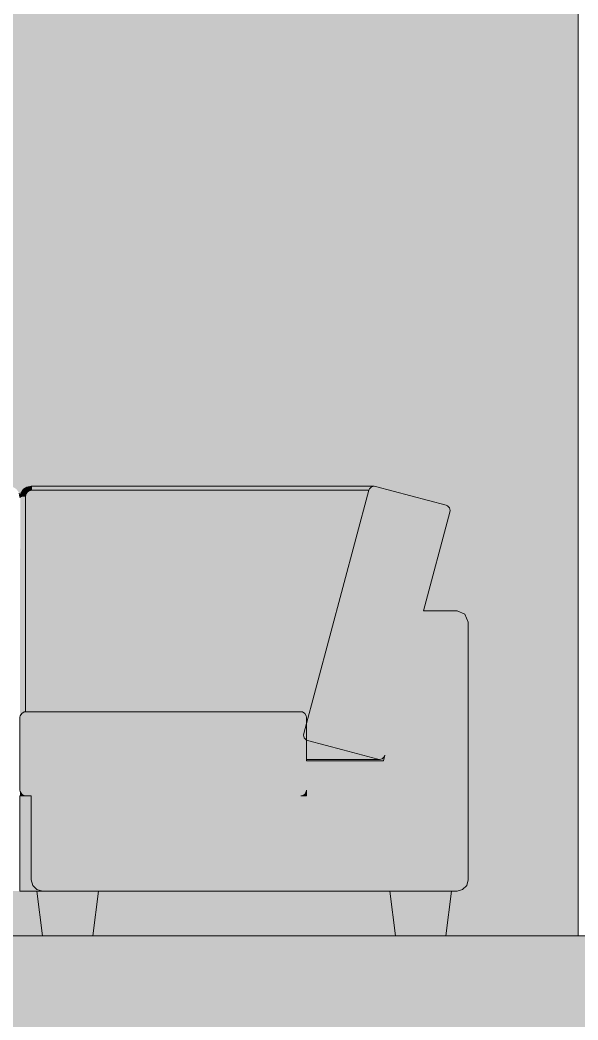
# Model space of a CAD drawing. Header units: centimetres. Extents: x -4381 to 5639, y -3920 to 4826.
# Drawn here: x 81.321 to 82.317, y 32.054 to 33.838 of the extents above; entities that cross this region are included whole.
import ezdxf
from ezdxf.xclip import XClip

# ---------------------------------------------------------------- set-up
doc = ezdxf.new("R2010")
doc.units = ezdxf.units.CM
doc.header["$MEASUREMENT"] = 0
doc.header["$XCLIPFRAME"] = 0
doc.set_wipeout_variables(frame=1)
doc.linetypes.add('Wipeout_Contour', pattern=[100, 0, -100])
for name, color, linetype in [('01- MOBILIER', 7, 'Continuous'), ('Dalles', 7, 'Continuous'), ('Drawing & Figure', 7, 'Continuous'), ('Structural - Bearing', 7, 'Continuous')]:
    doc.layers.add(name, color=color, linetype=linetype)
for name, color, linetype, lineweight in [('01- MOBILIER_Pen_No__1', 7, 'Continuous', 5), ('01- MOBILIER_Pen_No__101', 252, 'Continuous', 5), ('01- MOBILIER_Pen_No__18', 9, 'Continuous', 5), ('01- MOBILIER_Pen_No__2', 8, 'Continuous', 5), ('01- MOBILIER_Pen_No__7', 7, 'Continuous', 5), ('Dalles_Pen_No__1', 7, 'Continuous', 5), ('Structural - Bearing_Pen_No__1', 7, 'Continuous', 5)]:
    doc.layers.add(name, color=color, linetype=linetype, lineweight=lineweight)
for name, color, linetype, lineweight, true_color in [('01- MOBILIER_Pen_No__102', 7, 'Continuous', 5, 0xcccccc), ('01- MOBILIER_Pen_No__119', 7, 'Continuous', 5, 0xdecbcb), ('01- MOBILIER_Pen_No__186', 7, 'Continuous', 5, 0xe8e8e8), ('01- MOBILIER_Pen_No__62', 7, 'Continuous', 5, 0xaaaaaa), ('Structural - Bearing_Pen_No__102', 7, 'Continuous', 5, 0xcccccc)]:
    doc.layers.add(name, color=color, linetype=linetype, lineweight=lineweight, true_color=true_color)

# ---------------------------------------------------------------- blocks, each defined once
blk = doc.blocks.new('Drawing_7_7', base_point=(-363.0919, 32.2036))
at = {"layer": '01- MOBILIER_Pen_No__101', "linetype": 'Continuous', "ltscale": 10}
blk.add_hatch(color=256, dxfattribs=at).paths.add_polyline_path([(81.3209, 32.9863), (81.3228, 32.9943)])
at = {"color": 254, "linetype": 'Wipeout_Contour', "lineweight": 0, "ltscale": 352.26968}
blk.add_wipeout([(81.341, 33.006), (81.3412, 33.0046), (81.9481, 33.0046), (81.9531, 33.006)], dxfattribs=at).dxf.layer = '01- MOBILIER'
at = {"color": 254, "linetype": 'Wipeout_Contour', "lineweight": 0, "ltscale": 353.230774}
blk.add_wipeout([(81.8323, 32.5355), (81.897, 32.5355), (81.8342, 32.5523), (81.8323, 32.5523)], dxfattribs=at).dxf.layer = '01- MOBILIER'
at = {"color": 254, "linetype": 'Wipeout_Contour', "lineweight": 0, "ltscale": 525.896857}
blk.add_wipeout([(81.3209, 32.4536), (81.3309, 32.4536), (81.3283, 32.454), (81.3239, 32.4565), (81.3213, 32.461), (81.3209, 32.4636)], dxfattribs=at).dxf.layer = '01- MOBILIER'
at = {"color": 254, "linetype": 'Wipeout_Contour', "lineweight": 0, "ltscale": 526.982631}
blk.add_wipeout([(81.8223, 32.4536), (81.8323, 32.4536), (81.8323, 32.4636), (81.8319, 32.461), (81.8293, 32.4565), (81.8249, 32.454)], dxfattribs=at).dxf.layer = '01- MOBILIER'
at = {"color": 254, "linetype": 'Wipeout_Contour', "lineweight": 0, "ltscale": 350.155768}
blk.add_wipeout([(81.3436, 32.2936), (81.3409, 32.3036), (81.3209, 32.3036), (81.3209, 32.2936)], dxfattribs=at).dxf.layer = '01- MOBILIER'
at = {"layer": '01- MOBILIER_Pen_No__101', "linetype": 'Continuous', "ltscale": 10}
for points in [[(81.8323, 32.5355), (81.897, 32.5355), (81.8342, 32.5523), (81.8323, 32.5523)], [(81.3436, 32.2936), (81.3409, 32.3036), (81.3209, 32.3036), (81.3209, 32.2936)]]:
    blk.add_hatch(color=256, dxfattribs=at).paths.add_polyline_path(points)
at = {"layer": '01- MOBILIER_Pen_No__18', "linetype": 'Continuous', "ltscale": 10}
for points in [[(81.3209, 32.4536), (81.3309, 32.4536), (81.3283, 32.454), (81.3239, 32.4565), (81.3213, 32.461), (81.3209, 32.4636)], [(81.8223, 32.4536), (81.8323, 32.4536), (81.8323, 32.4636), (81.8319, 32.461), (81.8293, 32.4565), (81.8249, 32.454)]]:
    blk.add_hatch(color=256, dxfattribs=at).paths.add_polyline_path(points)
at = {"layer": '01- MOBILIER_Pen_No__186', "linetype": 'Continuous', "ltscale": 10}
blk.add_hatch(color=256, dxfattribs=at).paths.add_polyline_path([(81.341, 33.006), (81.3412, 33.0046), (81.9481, 33.0046), (81.9531, 33.006)])
at = {"color": 254, "linetype": 'Wipeout_Contour', "lineweight": 0, "ltscale": 262.332157}
blk.add_wipeout([(81.3213, 32.9865), (81.3209, 32.5936), (81.3213, 32.5962)], dxfattribs=at).dxf.layer = '01- MOBILIER'
at = {"layer": '01- MOBILIER_Pen_No__101', "linetype": 'Continuous', "ltscale": 10}
blk.add_hatch(color=256, dxfattribs=at).paths.add_polyline_path([(81.3213, 32.9865), (81.3209, 32.5936), (81.3213, 32.5962)])
at = {"color": 254, "linetype": 'Wipeout_Contour', "lineweight": 0, "ltscale": 351.009376}
blk.add_wipeout([(81.3334, 33.0045), (81.3344, 33.0033), (81.3412, 33.0046), (81.341, 33.006)], dxfattribs=at).dxf.layer = '01- MOBILIER'
at = {"color": 254, "linetype": 'Wipeout_Contour', "lineweight": 0, "ltscale": 352.879641}
blk.add_wipeout([(81.897, 32.5355), (81.8323, 32.5355), (81.8323, 32.5187), (81.9598, 32.5187)], dxfattribs=at).dxf.layer = '01- MOBILIER'
at = {"color": 254, "linetype": 'Wipeout_Contour', "lineweight": 0, "ltscale": 350.161585}
blk.add_wipeout([(81.3409, 32.3036), (81.3409, 32.4536), (81.3209, 32.4536), (81.3209, 32.3036)], dxfattribs=at).dxf.layer = '01- MOBILIER'
at = {"color": 254, "linetype": 'Wipeout_Contour', "lineweight": 0, "ltscale": 350.268952}
blk.add_wipeout([(81.3509, 32.2863), (81.3436, 32.2936), (81.3209, 32.2936), (81.3209, 32.2863)], dxfattribs=at).dxf.layer = '01- MOBILIER'
at = {"layer": '01- MOBILIER_Pen_No__101', "linetype": 'Continuous', "ltscale": 10}
blk.add_hatch(color=256, dxfattribs=at).paths.add_polyline_path([(81.897, 32.5355), (81.8323, 32.5355), (81.8323, 32.5187), (81.9598, 32.5187)])
at = {"layer": '01- MOBILIER_Pen_No__119', "linetype": 'Continuous', "ltscale": 10}
blk.add_hatch(color=256, dxfattribs=at).paths.add_polyline_path([(81.3334, 33.0045), (81.3344, 33.0033), (81.3412, 33.0046), (81.341, 33.006)])
at = {"layer": '01- MOBILIER_Pen_No__18', "linetype": 'Continuous', "ltscale": 10}
blk.add_hatch(color=256, dxfattribs=at).paths.add_polyline_path([(81.3409, 32.3036), (81.3409, 32.4536), (81.3209, 32.4536), (81.3209, 32.3036)])
at = {"layer": '01- MOBILIER_Pen_No__2', "linetype": 'Continuous', "ltscale": 10}
blk.add_hatch(color=256, dxfattribs=at).paths.add_polyline_path([(81.3509, 32.2863), (81.3436, 32.2936), (81.3209, 32.2936), (81.3209, 32.2863)])
at = {"color": 254, "linetype": 'Wipeout_Contour', "lineweight": 0, "ltscale": 350.941736}
blk.add_wipeout([(81.327, 33.0004), (81.3289, 32.9998), (81.3344, 33.0033), (81.3334, 33.0045)], dxfattribs=at).dxf.layer = '01- MOBILIER'
at = {"color": 254, "linetype": 'Wipeout_Contour', "lineweight": 0, "ltscale": 352.48973}
blk.add_wipeout([(81.8323, 32.5184), (81.9624, 32.5184), (81.9598, 32.5187), (81.8323, 32.5187)], dxfattribs=at).dxf.layer = '01- MOBILIER'
at = {"color": 254, "linetype": 'Wipeout_Contour', "lineweight": 0, "ltscale": 350.283208}
blk.add_wipeout([(81.3609, 32.2836), (81.3509, 32.2863), (81.3209, 32.2863), (81.3209, 32.2836)], dxfattribs=at).dxf.layer = '01- MOBILIER'
at = {"layer": '01- MOBILIER_Pen_No__101', "linetype": 'Continuous', "ltscale": 10}
for points in [[(81.8323, 32.5184), (81.9624, 32.5184), (81.9598, 32.5187), (81.8323, 32.5187)], [(81.3609, 32.2836), (81.3509, 32.2863), (81.3209, 32.2863), (81.3209, 32.2836)]]:
    blk.add_hatch(color=256, dxfattribs=at).paths.add_polyline_path(points)
at = {"layer": '01- MOBILIER_Pen_No__18', "linetype": 'Continuous', "ltscale": 10}
blk.add_hatch(color=256, dxfattribs=at).paths.add_polyline_path([(81.327, 33.0004), (81.3289, 32.9998), (81.3344, 33.0033), (81.3334, 33.0045)])
at = {"color": 254, "linetype": 'Wipeout_Contour', "lineweight": 0, "ltscale": 350.953477}
blk.add_wipeout([(81.3228, 32.9943), (81.3252, 32.9944), (81.3289, 32.9998), (81.327, 33.0004)], dxfattribs=at).dxf.layer = '01- MOBILIER'
at = {"color": 254, "linetype": 'Wipeout_Contour', "lineweight": 0, "ltscale": 352.256281}
blk.add_wipeout([(81.3412, 33.0046), (81.3417, 33.001), (81.9445, 33.001), (81.9481, 33.0046)], dxfattribs=at).dxf.layer = '01- MOBILIER'
at = {"color": 254, "linetype": 'Wipeout_Contour', "lineweight": 0, "ltscale": 615.427502}
blk.add_wipeout([(81.9624, 32.5184), (81.8323, 32.5184), (81.8323, 32.5161), (81.9695, 32.5161), (81.9721, 32.5258), (81.9711, 32.5234), (81.9674, 32.5197)], dxfattribs=at).dxf.layer = '01- MOBILIER'
at = {"layer": '01- MOBILIER_Pen_No__101', "linetype": 'Continuous', "ltscale": 10}
blk.add_hatch(color=256, dxfattribs=at).paths.add_polyline_path([(81.3228, 32.9943), (81.3252, 32.9944), (81.3289, 32.9998), (81.327, 33.0004)])
at = {"layer": '01- MOBILIER_Pen_No__102', "linetype": 'Continuous', "ltscale": 10}
blk.add_hatch(color=256, dxfattribs=at).paths.add_polyline_path([(81.9624, 32.5184), (81.8323, 32.5184), (81.8323, 32.5161), (81.9695, 32.5161), (81.9721, 32.5258), (81.9711, 32.5234), (81.9674, 32.5197)])
at = {"layer": '01- MOBILIER_Pen_No__186', "linetype": 'Continuous', "ltscale": 10}
blk.add_hatch(color=256, dxfattribs=at).paths.add_polyline_path([(81.3412, 33.0046), (81.3417, 33.001), (81.9445, 33.001), (81.9481, 33.0046)])
at = {"color": 254, "linetype": 'Wipeout_Contour', "lineweight": 0, "ltscale": 351.048818}
blk.add_wipeout([(81.3213, 32.987), (81.3239, 32.9879), (81.3252, 32.9944), (81.3228, 32.9943)], dxfattribs=at).dxf.layer = '01- MOBILIER'
at = {"color": 254, "linetype": 'Wipeout_Contour', "lineweight": 0, "ltscale": 350.930953}
blk.add_wipeout([(81.3344, 33.0033), (81.3362, 32.9999), (81.3417, 33.001), (81.3412, 33.0046)], dxfattribs=at).dxf.layer = '01- MOBILIER'
at = {"layer": '01- MOBILIER_Pen_No__186', "linetype": 'Continuous', "ltscale": 10}
blk.add_hatch(color=256, dxfattribs=at).paths.add_polyline_path([(81.3344, 33.0033), (81.3362, 32.9999), (81.3417, 33.001), (81.3412, 33.0046)])
at = {"layer": '01- MOBILIER_Pen_No__2', "linetype": 'Continuous', "ltscale": 10}
blk.add_hatch(color=256, dxfattribs=at).paths.add_polyline_path([(81.3213, 32.987), (81.3239, 32.9879), (81.3252, 32.9944), (81.3228, 32.9943)])
at = {"color": 254, "linetype": 'Wipeout_Contour', "lineweight": 0, "ltscale": 350.749569}
blk.add_wipeout([(81.3213, 32.5962), (81.3239, 32.6007), (81.3239, 32.9877), (81.3213, 32.9865)], dxfattribs=at).dxf.layer = '01- MOBILIER'
at = {"color": 254, "linetype": 'Wipeout_Contour', "lineweight": 0, "ltscale": 350.84559}
blk.add_wipeout([(81.3289, 32.9998), (81.3321, 32.9973), (81.3362, 32.9999), (81.3344, 33.0033)], dxfattribs=at).dxf.layer = '01- MOBILIER'
at = {"layer": '01- MOBILIER_Pen_No__102', "linetype": 'Continuous', "ltscale": 10}
blk.add_hatch(color=256, dxfattribs=at).paths.add_polyline_path([(81.3289, 32.9998), (81.3321, 32.9973), (81.3362, 32.9999), (81.3344, 33.0033)])
at = {"layer": '01- MOBILIER_Pen_No__2', "linetype": 'Continuous', "ltscale": 10}
blk.add_hatch(color=256, dxfattribs=at).paths.add_polyline_path([(81.3213, 32.5962), (81.3239, 32.6007), (81.3239, 32.9877), (81.3213, 32.9865)])
at = {"color": 254, "linetype": 'Wipeout_Contour', "lineweight": 0, "ltscale": 350.857015}
blk.add_wipeout([(81.3252, 32.9944), (81.3294, 32.9934), (81.3321, 32.9973), (81.3289, 32.9998)], dxfattribs=at).dxf.layer = '01- MOBILIER'
at = {"color": 254, "linetype": 'Wipeout_Contour', "lineweight": 0, "ltscale": 352.244291}
blk.add_wipeout([(81.3417, 33.001), (81.3419, 32.9986), (81.9435, 32.9986), (81.9445, 33.001)], dxfattribs=at).dxf.layer = '01- MOBILIER'
at = {"layer": '01- MOBILIER_Pen_No__119', "linetype": 'Continuous', "ltscale": 10}
blk.add_hatch(color=256, dxfattribs=at).paths.add_polyline_path([(81.3417, 33.001), (81.3419, 32.9986), (81.9435, 32.9986), (81.9445, 33.001)])
at = {"layer": '01- MOBILIER_Pen_No__18', "linetype": 'Continuous', "ltscale": 10}
blk.add_hatch(color=256, dxfattribs=at).paths.add_polyline_path([(81.3252, 32.9944), (81.3294, 32.9934), (81.3321, 32.9973), (81.3289, 32.9998)])
at = {"color": 254, "linetype": 'Wipeout_Contour', "lineweight": 0, "ltscale": 438.7106}
blk.add_wipeout([(81.3239, 32.9879), (81.3257, 32.988), (81.3283, 32.9881), (81.3294, 32.9934), (81.3252, 32.9944)], dxfattribs=at).dxf.layer = '01- MOBILIER'
at = {"layer": '01- MOBILIER_Pen_No__62', "linetype": 'Continuous', "ltscale": 10}
blk.add_hatch(color=256, dxfattribs=at).paths.add_polyline_path([(81.3239, 32.9879), (81.3257, 32.988), (81.3283, 32.9881), (81.3294, 32.9934), (81.3252, 32.9944)])
at = {"color": 254, "linetype": 'Wipeout_Contour', "lineweight": 0, "ltscale": 438.79901}
blk.add_wipeout([(81.3239, 32.6007), (81.3283, 32.6033), (81.3283, 32.9881), (81.3257, 32.988), (81.3239, 32.9877)], dxfattribs=at).dxf.layer = '01- MOBILIER'
at = {"color": 254, "linetype": 'Wipeout_Contour', "lineweight": 0, "ltscale": 350.979147}
blk.add_wipeout([(81.3362, 32.9999), (81.3372, 32.9977), (81.3419, 32.9986), (81.3417, 33.001)], dxfattribs=at).dxf.layer = '01- MOBILIER'
at = {"layer": '01- MOBILIER_Pen_No__119', "linetype": 'Continuous', "ltscale": 10}
blk.add_hatch(color=256, dxfattribs=at).paths.add_polyline_path([(81.3362, 32.9999), (81.3372, 32.9977), (81.3419, 32.9986), (81.3417, 33.001)])
at = {"layer": '01- MOBILIER_Pen_No__62', "linetype": 'Continuous', "ltscale": 10}
blk.add_hatch(color=256, dxfattribs=at).paths.add_polyline_path([(81.3239, 32.6007), (81.3283, 32.6033), (81.3283, 32.9881), (81.3257, 32.988), (81.3239, 32.9877)])
at = {"color": 254, "linetype": 'Wipeout_Contour', "lineweight": 0, "ltscale": 350.893108}
blk.add_wipeout([(81.3321, 32.9973), (81.334, 32.9956), (81.3372, 32.9977), (81.3362, 32.9999)], dxfattribs=at).dxf.layer = '01- MOBILIER'
at = {"layer": '01- MOBILIER_Pen_No__119', "linetype": 'Continuous', "ltscale": 10}
blk.add_hatch(color=256, dxfattribs=at).paths.add_polyline_path([(81.3321, 32.9973), (81.334, 32.9956), (81.3372, 32.9977), (81.3362, 32.9999)])
at = {"color": 254, "linetype": 'Wipeout_Contour', "lineweight": 0, "ltscale": 350.902211}
blk.add_wipeout([(81.3294, 32.9934), (81.3319, 32.9925), (81.334, 32.9956), (81.3321, 32.9973)], dxfattribs=at).dxf.layer = '01- MOBILIER'
at = {"layer": '01- MOBILIER_Pen_No__102', "linetype": 'Continuous', "ltscale": 10}
blk.add_hatch(color=256, dxfattribs=at).paths.add_polyline_path([(81.3294, 32.9934), (81.3319, 32.9925), (81.334, 32.9956), (81.3321, 32.9973)])
at = {"color": 254, "linetype": 'Wipeout_Contour', "lineweight": 0, "ltscale": 350.981902}
blk.add_wipeout([(81.3283, 32.9881), (81.3309, 32.988), (81.3319, 32.9925), (81.3294, 32.9934)], dxfattribs=at).dxf.layer = '01- MOBILIER'
at = {"layer": '01- MOBILIER_Pen_No__102', "linetype": 'Continuous', "ltscale": 10}
blk.add_hatch(color=256, dxfattribs=at).paths.add_polyline_path([(81.3283, 32.9881), (81.3309, 32.988), (81.3319, 32.9925), (81.3294, 32.9934)])
at = {"color": 254, "linetype": 'Wipeout_Contour', "lineweight": 0, "ltscale": 350.777269}
blk.add_wipeout([(81.3283, 32.6033), (81.3309, 32.6036), (81.3309, 32.988), (81.3283, 32.9881)], dxfattribs=at).dxf.layer = '01- MOBILIER'
at = {"layer": '01- MOBILIER_Pen_No__18', "linetype": 'Continuous', "ltscale": 10}
blk.add_hatch(color=256, dxfattribs=at).paths.add_polyline_path([(81.3283, 32.6033), (81.3309, 32.6036), (81.3309, 32.988), (81.3283, 32.9881)])
at = {"color": 254, "linetype": 'Wipeout_Contour', "lineweight": 0, "ltscale": 1143.763549}
blk.add_wipeout([(81.3309, 32.988), (81.3309, 32.6036), (81.8223, 32.6036), (81.8249, 32.6033), (81.8293, 32.6007), (81.8319, 32.5962), (81.8323, 32.5936), (81.8323, 32.5836), (81.9435, 32.9986), (81.3419, 32.9986), (81.3372, 32.9977), (81.334, 32.9956), (81.3319, 32.9925)], dxfattribs=at).dxf.layer = '01- MOBILIER'
at = {"layer": '01- MOBILIER_Pen_No__102', "linetype": 'Continuous', "ltscale": 10}
blk.add_hatch(color=256, dxfattribs=at).paths.add_polyline_path([(81.3309, 32.988), (81.3309, 32.6036), (81.8223, 32.6036), (81.8249, 32.6033), (81.8293, 32.6007), (81.8319, 32.5962), (81.8323, 32.5936), (81.8323, 32.5836), (81.9435, 32.9986), (81.3419, 32.9986), (81.3372, 32.9977), (81.334, 32.9956), (81.3319, 32.9925)])
at = {"color": 254, "linetype": 'Wipeout_Contour', "lineweight": 0, "ltscale": 3608.822734}
blk.add_wipeout([(83.5169, 35.4036), (80.2209, 35.4036), (80.2209, 33.006), (80.5009, 33.006), (80.5085, 33.0045), (80.5148, 33.0004), (80.5191, 32.9943), (80.5209, 32.9863), (80.5225, 32.9937), (80.527, 33.0004), (80.5334, 33.0045), (80.541, 33.006), (81.3009, 33.006), (81.3085, 33.0045), (81.3148, 33.0004), (81.3191, 32.9943), (81.3209, 32.9863), (81.3225, 32.9937), (81.327, 33.0004), (81.3334, 33.0045), (81.341, 33.006), (81.9531, 33.006), (81.9557, 33.0056), (82.0813, 32.972), (82.0837, 32.971), (82.0873, 32.9673), (82.0887, 32.9623), (82.0883, 32.9598), (82.0411, 32.7836), (82.1009, 32.7836), (82.1151, 32.7778), (82.1209, 32.7636), (82.1209, 32.3036), (82.1183, 32.2936), (82.1109, 32.2863), (82.1009, 32.2836), (82.0909, 32.2836), (82.0809, 32.2036), (82.3169, 32.2036), (82.3169, 35.3036), (83.5169, 35.3036)], dxfattribs=at).dxf.layer = 'Structural - Bearing'
at = {"layer": '01- MOBILIER', "linetype": 'Continuous', "lineweight": 0, "ltscale": 10, "true_color": 0xffffff}
for points in [[(81.897, 32.5355), (82.0185, 32.9888), (81.9557, 33.0056), (81.9531, 33.006), (81.9481, 33.0046), (81.9445, 33.001), (81.9435, 32.9986), (81.8272, 32.5646), (81.8268, 32.562), (81.8282, 32.557), (81.8318, 32.5533), (81.8342, 32.5523)], [(81.897, 32.5355), (81.9598, 32.5187), (81.9624, 32.5184), (81.9674, 32.5197), (81.9711, 32.5234), (81.9721, 32.5258), (82.0883, 32.9598), (82.0887, 32.9623), (82.0873, 32.9673), (82.0837, 32.971), (82.0813, 32.972), (82.0185, 32.9888)], [(81.3209, 32.5286), (81.8323, 32.5286), (81.8323, 32.5936), (81.8319, 32.5962), (81.8293, 32.6007), (81.8249, 32.6033), (81.8223, 32.6036), (81.3309, 32.6036), (81.3283, 32.6033), (81.3239, 32.6007), (81.3213, 32.5962), (81.3209, 32.5936)], [(81.3209, 32.5286), (81.3209, 32.4636), (81.3213, 32.461), (81.3239, 32.4565), (81.3283, 32.454), (81.3309, 32.4536), (81.8223, 32.4536), (81.8249, 32.454), (81.8293, 32.4565), (81.8319, 32.461), (81.8323, 32.4636), (81.8323, 32.5286)]]:
    blk.add_hatch(color=7, dxfattribs=at).paths.add_polyline_path(points)
at = {"layer": 'Structural - Bearing_Pen_No__102', "linetype": 'Continuous', "ltscale": 10}
blk.add_hatch(color=256, dxfattribs=at).paths.add_polyline_path([(83.5169, 35.4036), (80.2209, 35.4036), (80.2209, 33.006), (80.5009, 33.006), (80.5085, 33.0045), (80.5148, 33.0004), (80.5191, 32.9943), (80.5209, 32.9863), (80.5225, 32.9937), (80.527, 33.0004), (80.5334, 33.0045), (80.541, 33.006), (81.3009, 33.006), (81.3085, 33.0045), (81.3148, 33.0004), (81.3191, 32.9943), (81.3209, 32.9863), (81.3225, 32.9937), (81.327, 33.0004), (81.3334, 33.0045), (81.341, 33.006), (81.9531, 33.006), (81.9557, 33.0056), (82.0813, 32.972), (82.0837, 32.971), (82.0873, 32.9673), (82.0887, 32.9623), (82.0883, 32.9598), (82.0411, 32.7836), (82.1009, 32.7836), (82.1151, 32.7778), (82.1209, 32.7636), (82.1209, 32.3036), (82.1183, 32.2936), (82.1109, 32.2863), (82.1009, 32.2836), (82.0909, 32.2836), (82.0809, 32.2036), (82.3169, 32.2036), (82.3169, 35.3036), (83.5169, 35.3036)])
at = {"layer": '01- MOBILIER_Pen_No__1', "linetype": 'Continuous', "ltscale": 10}
for p, q in [((81.9721, 32.5258), (81.9695, 32.5161)), ((81.9695, 32.5161), (81.8323, 32.5161)), ((81.8323, 32.4536), (81.8223, 32.4536)), ((81.8323, 32.4636), (81.8323, 32.4536)), ((82.1183, 32.2936), (82.1109, 32.2863))]:
    blk.add_line(p, q, dxfattribs=at)
at = {"layer": '01- MOBILIER_Pen_No__1', "linetype": 'Continuous', "ltscale": 10, "flags": 128}
for points in [[(82.0873, 32.9673), (82.0837, 32.971), (82.0813, 32.972), (82.0185, 32.9888), (81.9557, 33.0056), (81.9531, 33.006), (81.9481, 33.0046)], [(81.9481, 33.0046), (81.9445, 33.001), (81.9435, 32.9986), (81.8272, 32.5646), (81.8268, 32.562), (81.8282, 32.557)], [(82.0873, 32.9673), (82.0887, 32.9623), (82.0883, 32.9598), (82.0411, 32.7836)], [(82.1151, 32.7778), (82.1009, 32.7836), (82.0411, 32.7836)], [(82.1151, 32.7778), (82.1209, 32.7636), (82.1209, 32.3036), (82.1183, 32.2936)], [(81.3239, 32.6007), (81.3213, 32.5962), (81.3209, 32.5936), (81.3209, 32.5286), (81.3209, 32.4636), (81.3213, 32.461), (81.3239, 32.4565)], [(81.8293, 32.6007), (81.8249, 32.6033), (81.8223, 32.6036), (81.3309, 32.6036), (81.3283, 32.6033), (81.3239, 32.6007)], [(81.8293, 32.6007), (81.8319, 32.5962), (81.8323, 32.5936), (81.8323, 32.5286), (81.8323, 32.5161)], [(81.8282, 32.557), (81.8318, 32.5533), (81.8342, 32.5523), (81.897, 32.5355), (81.9598, 32.5187), (81.9624, 32.5184), (81.9674, 32.5197)], [(81.9721, 32.5258), (81.9711, 32.5234), (81.9674, 32.5197)], [(81.3239, 32.4565), (81.3283, 32.454), (81.3309, 32.4536), (81.3409, 32.4536)], [(81.3409, 32.4536), (81.3409, 32.3036), (81.3436, 32.2936)], [(81.8293, 32.4565), (81.8249, 32.454), (81.8223, 32.4536)], [(81.8323, 32.4636), (81.8319, 32.461), (81.8293, 32.4565)]]:
    blk.add_lwpolyline(points, dxfattribs=at)
at = {"layer": '01- MOBILIER_Pen_No__7', "linetype": 'Continuous', "ltscale": 10}
for p, q in [((81.341, 33.006), (81.3334, 33.0045)), ((81.9531, 33.006), (81.341, 33.006)), ((81.3412, 33.0046), (81.341, 33.006)), ((81.3209, 32.9863), (81.3194, 32.9937)), ((81.3225, 32.9937), (81.3209, 32.9863)), ((81.3239, 32.9877), (81.3213, 32.9865)), ((81.3228, 32.9943), (81.3225, 32.9937)), ((81.327, 33.0004), (81.3228, 32.9943)), ((81.3257, 32.988), (81.3239, 32.9877)), ((81.3283, 32.9881), (81.3257, 32.988)), ((81.3334, 33.0045), (81.327, 33.0004)), ((81.3309, 32.988), (81.3283, 32.9881)), ((81.3319, 32.9925), (81.3309, 32.988)), ((81.3309, 32.988), (81.3309, 32.6036)), ((81.334, 32.9956), (81.3319, 32.9925)), ((81.3372, 32.9977), (81.334, 32.9956)), ((81.3419, 32.9986), (81.3372, 32.9977)), ((81.3417, 33.001), (81.3412, 33.0046)), ((81.3419, 32.9986), (81.3417, 33.001)), ((81.9435, 32.9986), (81.3419, 32.9986)), ((81.3209, 32.9863), (81.3206, 32.987)), ((81.3213, 32.9865), (81.3209, 32.9859)), ((81.3209, 32.9859), (81.3209, 32.9863)), ((81.8323, 32.5184), (81.9624, 32.5184)), ((81.3209, 32.4536), (81.3209, 32.3036)), ((81.3309, 32.4536), (81.3209, 32.4536)), ((81.3209, 32.3036), (81.3209, 32.2936))]:
    blk.add_line(p, q, dxfattribs=at)
at = {"layer": 'Structural - Bearing_Pen_No__1', "linetype": 'Continuous', "ltscale": 10}
blk.add_line((82.3169, 35.3036), (82.3169, 32.2036), dxfattribs=at)
at = {"color": 254, "linetype": 'Wipeout_Contour', "lineweight": 0, "ltscale": 349.943516}
blk.add_wipeout([(81.3009, 32.2836), (81.2909, 32.2036), (81.3609, 32.2036), (81.3509, 32.2836)], dxfattribs=at).dxf.layer = 'Structural - Bearing'
at = {"color": 254, "linetype": 'Wipeout_Contour', "lineweight": 0, "ltscale": 351.411264}
blk.add_wipeout([(81.4509, 32.2036), (81.9909, 32.2036), (81.9809, 32.2836), (81.4609, 32.2836)], dxfattribs=at).dxf.layer = 'Structural - Bearing'
at = {"layer": 'Structural - Bearing_Pen_No__102', "linetype": 'Continuous', "ltscale": 10}
for points in [[(81.3009, 32.2836), (81.2909, 32.2036), (81.3609, 32.2036), (81.3509, 32.2836)], [(81.4509, 32.2036), (81.9909, 32.2036), (81.9809, 32.2836), (81.4609, 32.2836)]]:
    blk.add_hatch(color=256, dxfattribs=at).paths.add_polyline_path(points)
at = {"layer": '01- MOBILIER_Pen_No__7', "linetype": 'Continuous', "ltscale": 10}
for p, q in [((81.3209, 32.2936), (81.3209, 32.2863)), ((81.3209, 32.2863), (81.3209, 32.2836))]:
    blk.add_line(p, q, dxfattribs=at)
at = {"color": 254, "linetype": 'Wipeout_Contour', "lineweight": 0, "ltscale": 350.240908}
blk.add_wipeout([(81.4509, 32.2036), (81.4609, 32.2836), (81.3509, 32.2836), (81.3609, 32.2036)], dxfattribs=at).dxf.layer = '01- MOBILIER'
at = {"color": 254, "linetype": 'Wipeout_Contour', "lineweight": 0, "ltscale": 352.585013}
blk.add_wipeout([(82.0809, 32.2036), (82.0909, 32.2836), (81.9809, 32.2836), (81.9909, 32.2036)], dxfattribs=at).dxf.layer = '01- MOBILIER'
at = {"layer": '01- MOBILIER', "linetype": 'Continuous', "lineweight": 0, "ltscale": 10, "true_color": 0xffffff}
blk.add_hatch(color=7, dxfattribs=at).paths.add_polyline_path([(81.3409, 32.3036), (81.3436, 32.2936), (81.3509, 32.2863), (81.3609, 32.2836), (82.1009, 32.2836), (82.1109, 32.2863), (82.1183, 32.2936), (82.1209, 32.3036), (82.1209, 32.7636), (82.1151, 32.7778), (82.1009, 32.7836), (82.0411, 32.7836), (81.9695, 32.5161), (81.8323, 32.5161), (81.8323, 32.4536), (81.3409, 32.4536)])
at = {"layer": '01- MOBILIER_Pen_No__18', "linetype": 'Continuous', "ltscale": 10}
for points in [[(81.4509, 32.2036), (81.4609, 32.2836), (81.3509, 32.2836), (81.3609, 32.2036)], [(82.0809, 32.2036), (82.0909, 32.2836), (81.9809, 32.2836), (81.9909, 32.2036)]]:
    blk.add_hatch(color=256, dxfattribs=at).paths.add_polyline_path(points)
at = {"layer": 'Dalles', "linetype": 'Continuous', "lineweight": 0, "ltscale": 10, "true_color": 0x000000}
blk.add_hatch(color=18, dxfattribs=at).paths.add_polyline_path([(88.2669, 31.9036), (88.2669, 32.2036), (70.8669, 32.2036), (70.8669, 31.9036)])
at = {"layer": '01- MOBILIER_Pen_No__1', "linetype": 'Continuous', "ltscale": 10}
blk.add_line((81.3436, 32.2936), (81.3509, 32.2863), dxfattribs=at)
at = {"layer": '01- MOBILIER_Pen_No__1', "linetype": 'Continuous', "ltscale": 10, "flags": 128}
blk.add_lwpolyline([(81.3509, 32.2863), (81.3609, 32.2836), (82.1009, 32.2836), (82.1109, 32.2863)], dxfattribs=at)
at = {"layer": '01- MOBILIER_Pen_No__7', "linetype": 'Continuous', "ltscale": 10}
for p, q in [((81.3509, 32.2836), (81.3209, 32.2836)), ((81.3609, 32.2836), (81.3509, 32.2836)), ((81.3609, 32.2036), (81.3509, 32.2836)), ((81.4509, 32.2036), (81.4609, 32.2836)), ((81.9909, 32.2036), (81.9809, 32.2836)), ((82.0809, 32.2036), (82.0909, 32.2836))]:
    blk.add_line(p, q, dxfattribs=at)
at = {"layer": 'Dalles_Pen_No__1', "linetype": 'Continuous', "ltscale": 10}
blk.add_line((85.5669, 32.2036), (77.1169, 32.2036), dxfattribs=at)

msp = doc.modelspace()

# ---------------------------------------------------------------- block references
at = {"layer": 'Drawing & Figure', "color": 151, "linetype": 'Continuous', "lineweight": 5, "ltscale": 10, "true_color": 0x80c2ff}
ref = msp.add_blockref('Drawing_7_7', (-363.09186, 32.20361), dxfattribs=at)
XClip(ref).set_block_clipping_path([(51.7463984619, 23.6253966175), (100.4426918859, 45.1170657245)])

doc.saveas('drawing.dxf')
